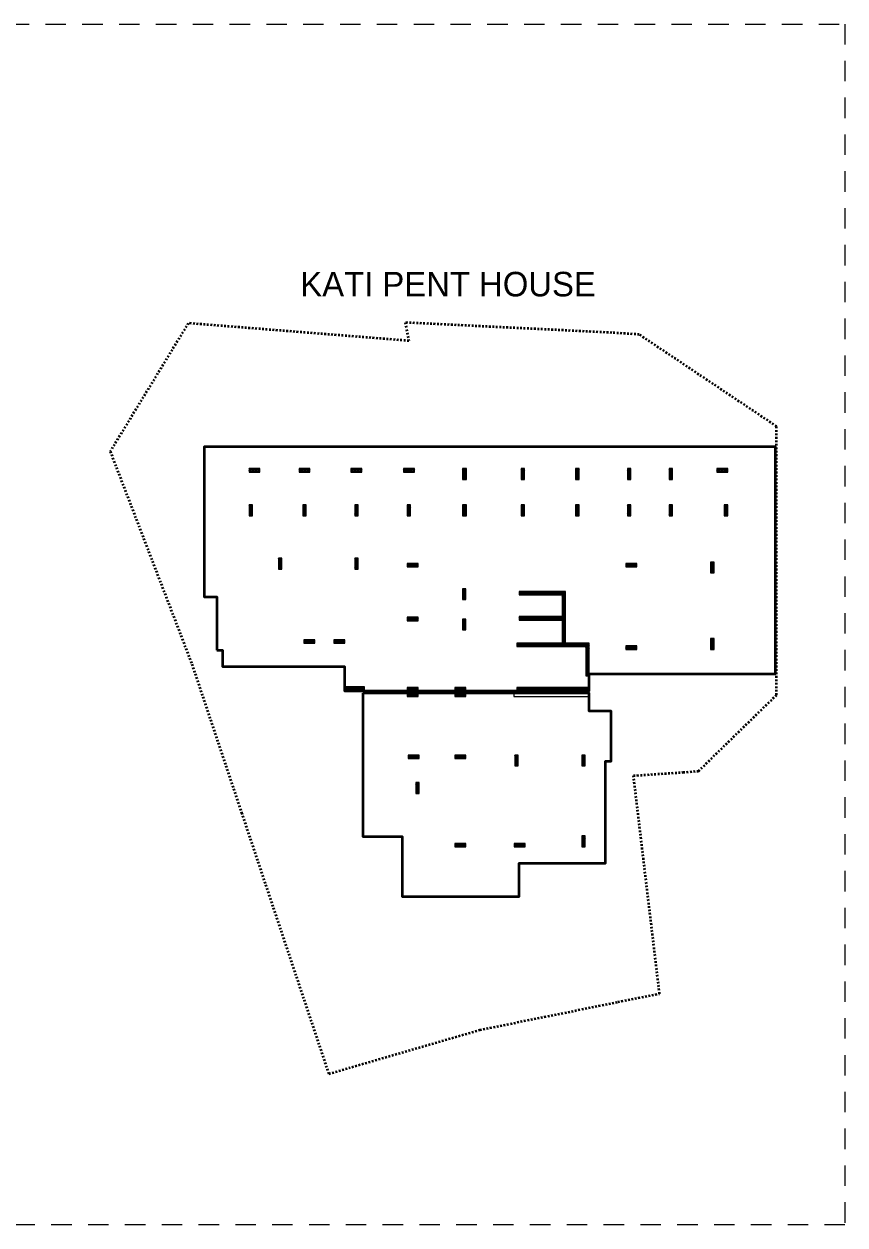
# Model space of a CAD drawing. Header units: millimetres. Extents: x 528085 to 770311, y -199274 to -111212.
# Drawn here: x 710113 to 770311, y -199274 to -111212 of the extents above; entities that cross this region are included whole.
import ezdxf

# ---------------------------------------------------------------- set-up
doc = ezdxf.new("R2010")
doc.units = ezdxf.units.MM
doc.header["$MEASUREMENT"] = 0
doc.linetypes.add('Dashed', pattern=[254, 127, -127])
doc.linetypes.add('Long Dashed', pattern=[2700, 1500, -1200])
for name, color, linetype, lineweight, true_color in [('2D Drafting - General_Pen_No__88', 7, 'Continuous', 20, 0xfd4435), ('A - Akset_Pen_No__108', 7, 'Continuous', 13, 0xfd8379), ('A - Akset_Pen_No__8', 7, 'Continuous', 35, 0xa80f02)]:
    doc.layers.add(name, color=color, linetype=linetype, lineweight=lineweight, true_color=true_color)
doc.layers.add('A - Perdhesa polyline_Pen_No__6', color=5, linetype='Continuous', lineweight=35)
doc.layers.add('A - Shtyllat_Pen_No__20', color=1, linetype='Continuous', lineweight=0)
doc.layers.add('A - Shtyllat', color=7, linetype='Continuous')
doc.styles.add('GENERATED_STYLE_2', font='')
doc.styles.get('GENERATED_STYLE_2').set_extended_font_data('Century Gothic')
pattern_1 = [(45, (0, 0), (-55.154327, 55.154327), []), (135, (0, 0), (55.154327, 55.154327), [])]

# ---------------------------------------------------------------- blocks, each defined once
blk = doc.blocks.new('Column_107', base_point=(748911, -156741))
at = {"layer": 'A - Shtyllat', "linetype": 'Continuous', "lineweight": 0, "true_color": 0xffffff}
h = blk.add_hatch(dxfattribs=at)
h.set_pattern_fill('Concrete_Block', style=0, pattern_type=2)
h.set_pattern_definition(pattern_1)
h.paths.add_polyline_path([(746261, -156616), (746261, -156866), (751561, -156866), (751561, -156616)])
at = {"layer": 'A - Shtyllat_Pen_No__20', "color": 1, "linetype": 'Continuous', "lineweight": 0, "flags": 128}
blk.add_lwpolyline([(746261, -156616), (746261, -156866), (751561, -156866), (751561, -156616)], close=True, dxfattribs=at)
blk = doc.blocks.new('Column_108', base_point=(748911, -159991))
at = {"layer": 'A - Shtyllat', "linetype": 'Continuous', "lineweight": 0, "true_color": 0xffffff}
h = blk.add_hatch(dxfattribs=at)
h.set_pattern_fill('Concrete_Block', style=0, pattern_type=2)
h.set_pattern_definition(pattern_1)
h.paths.add_polyline_path([(746261, -159866), (746261, -160116), (751561, -160116), (751561, -159866)])
at = {"layer": 'A - Shtyllat_Pen_No__20', "color": 1, "linetype": 'Continuous', "lineweight": 0, "flags": 128}
blk.add_lwpolyline([(746261, -159866), (746261, -160116), (751561, -160116), (751561, -159866)], close=True, dxfattribs=at)
blk = doc.blocks.new('Column_109', base_point=(751436, -157941))
at = {"layer": 'A - Shtyllat', "linetype": 'Continuous', "lineweight": 0, "true_color": 0xffffff}
h = blk.add_hatch(dxfattribs=at)
h.set_pattern_fill('Concrete_Block', style=0, pattern_type=2)
h.set_pattern_definition(pattern_1)
h.paths.add_polyline_path([(751561, -156866), (751311, -156866), (751311, -159016), (751561, -159016)])
at = {"layer": 'A - Shtyllat_Pen_No__20', "color": 1, "linetype": 'Continuous', "lineweight": 0, "flags": 128}
blk.add_lwpolyline([(751561, -156866), (751311, -156866), (751311, -159016), (751561, -159016)], close=True, dxfattribs=at)
blk = doc.blocks.new('Column_110', base_point=(749686, -154841))
at = {"layer": 'A - Shtyllat', "linetype": 'Continuous', "lineweight": 0, "true_color": 0xffffff}
h = blk.add_hatch(dxfattribs=at)
h.set_pattern_fill('Concrete_Block', style=0, pattern_type=2)
h.set_pattern_definition(pattern_1)
h.paths.add_polyline_path([(749811, -153066), (749561, -153066), (749561, -156616), (749811, -156616)])
at = {"layer": 'A - Shtyllat_Pen_No__20', "color": 1, "linetype": 'Continuous', "lineweight": 0, "flags": 128}
blk.add_lwpolyline([(749811, -153066), (749561, -153066), (749561, -156616), (749811, -156616)], close=True, dxfattribs=at)
blk = doc.blocks.new('Column_111', base_point=(748111, -152941))
at = {"layer": 'A - Shtyllat', "linetype": 'Continuous', "lineweight": 0, "true_color": 0xffffff}
h = blk.add_hatch(dxfattribs=at)
h.set_pattern_fill('Concrete_Block', style=0, pattern_type=2)
h.set_pattern_definition(pattern_1)
h.paths.add_polyline_path([(746411, -152816), (746411, -153066), (749811, -153066), (749811, -152816)])
at = {"layer": 'A - Shtyllat_Pen_No__20', "color": 1, "linetype": 'Continuous', "lineweight": 0, "flags": 128}
blk.add_lwpolyline([(746411, -152816), (746411, -153066), (749811, -153066), (749811, -152816)], close=True, dxfattribs=at)
blk = doc.blocks.new('Column_112', base_point=(747986, -154791))
at = {"layer": 'A - Shtyllat', "linetype": 'Continuous', "lineweight": 0, "true_color": 0xffffff}
h = blk.add_hatch(dxfattribs=at)
h.set_pattern_fill('Concrete_Block', style=0, pattern_type=2)
h.set_pattern_definition(pattern_1)
h.paths.add_polyline_path([(746411, -154666), (746411, -154916), (749561, -154916), (749561, -154666)])
at = {"layer": 'A - Shtyllat_Pen_No__20', "color": 1, "linetype": 'Continuous', "lineweight": 0, "flags": 128}
blk.add_lwpolyline([(746411, -154666), (746411, -154916), (749561, -154916), (749561, -154666)], close=True, dxfattribs=at)
blk = doc.blocks.new('Column_113', base_point=(728888, -150786))
at = {"layer": 'A - Shtyllat', "linetype": 'Continuous', "lineweight": 0, "true_color": 0xffffff}
h = blk.add_hatch(dxfattribs=at)
h.set_pattern_fill('Concrete_Block', style=0, pattern_type=2)
h.set_pattern_definition(pattern_1)
h.paths.add_polyline_path([(728763, -150386), (728763, -151186), (729013, -151186), (729013, -150386)])
at = {"layer": 'A - Shtyllat_Pen_No__20', "color": 1, "linetype": 'Continuous', "lineweight": 0, "flags": 128}
blk.add_lwpolyline([(728763, -150386), (728763, -151186), (729013, -151186), (729013, -150386)], close=True, dxfattribs=at)
blk = doc.blocks.new('Column_114', base_point=(734346, -159966))
at = {"layer": 'A - Shtyllat', "linetype": 'Continuous', "lineweight": 0, "true_color": 0xffffff}
h = blk.add_hatch(dxfattribs=at)
h.set_pattern_fill('Concrete_Block', style=0, pattern_type=2)
h.set_pattern_definition(pattern_1)
h.paths.add_polyline_path([(733611, -160116), (735081, -160116), (735081, -159816), (733611, -159816)])
at = {"layer": 'A - Shtyllat_Pen_No__20', "color": 1, "linetype": 'Continuous', "lineweight": 0, "flags": 128}
blk.add_lwpolyline([(733611, -160116), (735081, -160116), (735081, -159816), (733611, -159816)], close=True, dxfattribs=at)
blk = doc.blocks.new('Column_115', base_point=(742411, -144216))
at = {"layer": 'A - Shtyllat', "linetype": 'Continuous', "lineweight": 0, "true_color": 0xffffff}
h = blk.add_hatch(dxfattribs=at)
h.set_pattern_fill('Concrete_Block', style=0, pattern_type=2)
h.set_pattern_definition(pattern_1)
h.paths.add_polyline_path([(742261, -143816), (742261, -144616), (742561, -144616), (742561, -143816)])
at = {"layer": 'A - Shtyllat_Pen_No__20', "color": 1, "linetype": 'Continuous', "lineweight": 0, "flags": 128}
blk.add_lwpolyline([(742261, -143816), (742261, -144616), (742561, -144616), (742561, -143816)], close=True, dxfattribs=at)
blk = doc.blocks.new('Column_116', base_point=(742411, -146866))
at = {"layer": 'A - Shtyllat', "linetype": 'Continuous', "lineweight": 0, "true_color": 0xffffff}
h = blk.add_hatch(dxfattribs=at)
h.set_pattern_fill('Concrete_Block', style=0, pattern_type=2)
h.set_pattern_definition(pattern_1)
h.paths.add_polyline_path([(742261, -146466), (742261, -147266), (742561, -147266), (742561, -146466)])
at = {"layer": 'A - Shtyllat_Pen_No__20', "color": 1, "linetype": 'Continuous', "lineweight": 0, "flags": 128}
blk.add_lwpolyline([(742261, -146466), (742261, -147266), (742561, -147266), (742561, -146466)], close=True, dxfattribs=at)
blk = doc.blocks.new('Column_117', base_point=(742386, -153016))
at = {"layer": 'A - Shtyllat', "linetype": 'Continuous', "lineweight": 0, "true_color": 0xffffff}
h = blk.add_hatch(dxfattribs=at)
h.set_pattern_fill('Concrete_Block', style=0, pattern_type=2)
h.set_pattern_definition(pattern_1)
h.paths.add_polyline_path([(742261, -152616), (742261, -153416), (742511, -153416), (742511, -152616)])
at = {"layer": 'A - Shtyllat_Pen_No__20', "color": 1, "linetype": 'Continuous', "lineweight": 0, "flags": 128}
blk.add_lwpolyline([(742261, -152616), (742261, -153416), (742511, -153416), (742511, -152616)], close=True, dxfattribs=at)
blk = doc.blocks.new('Column_118', base_point=(738611, -150891))
at = {"layer": 'A - Shtyllat', "linetype": 'Continuous', "lineweight": 0, "true_color": 0xffffff}
h = blk.add_hatch(dxfattribs=at)
h.set_pattern_fill('Concrete_Block', style=0, pattern_type=2)
h.set_pattern_definition(pattern_1)
h.paths.add_polyline_path([(739011, -150766), (738211, -150766), (738211, -151016), (739011, -151016)])
at = {"layer": 'A - Shtyllat_Pen_No__20', "color": 1, "linetype": 'Continuous', "lineweight": 0, "flags": 128}
blk.add_lwpolyline([(739011, -150766), (738211, -150766), (738211, -151016), (739011, -151016)], close=True, dxfattribs=at)
blk = doc.blocks.new('Column_119', base_point=(738336, -143941))
at = {"layer": 'A - Shtyllat', "linetype": 'Continuous', "lineweight": 0, "true_color": 0xffffff}
h = blk.add_hatch(dxfattribs=at)
h.set_pattern_fill('Concrete_Block', style=0, pattern_type=2)
h.set_pattern_definition(pattern_1)
h.paths.add_polyline_path([(738736, -143816), (737936, -143816), (737936, -144066), (738736, -144066)])
at = {"layer": 'A - Shtyllat_Pen_No__20', "color": 1, "linetype": 'Continuous', "lineweight": 0, "flags": 128}
blk.add_lwpolyline([(738736, -143816), (737936, -143816), (737936, -144066), (738736, -144066)], close=True, dxfattribs=at)
blk = doc.blocks.new('Column_120', base_point=(761586, -146866))
at = {"layer": 'A - Shtyllat', "linetype": 'Continuous', "lineweight": 0, "true_color": 0xffffff}
h = blk.add_hatch(dxfattribs=at)
h.set_pattern_fill('Concrete_Block', style=0, pattern_type=2)
h.set_pattern_definition(pattern_1)
h.paths.add_polyline_path([(761461, -146466), (761461, -147266), (761711, -147266), (761711, -146466)])
at = {"layer": 'A - Shtyllat_Pen_No__20', "color": 1, "linetype": 'Continuous', "lineweight": 0, "flags": 128}
blk.add_lwpolyline([(761461, -146466), (761461, -147266), (761711, -147266), (761711, -146466)], close=True, dxfattribs=at)
blk = doc.blocks.new('Column_121', base_point=(754636, -150891))
at = {"layer": 'A - Shtyllat', "linetype": 'Continuous', "lineweight": 0, "true_color": 0xffffff}
h = blk.add_hatch(dxfattribs=at)
h.set_pattern_fill('Concrete_Block', style=0, pattern_type=2)
h.set_pattern_definition(pattern_1)
h.paths.add_polyline_path([(755036, -150766), (754236, -150766), (754236, -151016), (755036, -151016)])
at = {"layer": 'A - Shtyllat_Pen_No__20', "color": 1, "linetype": 'Continuous', "lineweight": 0, "flags": 128}
blk.add_lwpolyline([(755036, -150766), (754236, -150766), (754236, -151016), (755036, -151016)], close=True, dxfattribs=at)
blk = doc.blocks.new('Column_122', base_point=(754636, -156941))
at = {"layer": 'A - Shtyllat', "linetype": 'Continuous', "lineweight": 0, "true_color": 0xffffff}
h = blk.add_hatch(dxfattribs=at)
h.set_pattern_fill('Concrete_Block', style=0, pattern_type=2)
h.set_pattern_definition(pattern_1)
h.paths.add_polyline_path([(755036, -156816), (754236, -156816), (754236, -157066), (755036, -157066)])
at = {"layer": 'A - Shtyllat_Pen_No__20', "color": 1, "linetype": 'Continuous', "lineweight": 0, "flags": 128}
blk.add_lwpolyline([(755036, -156816), (754236, -156816), (754236, -157066), (755036, -157066)], close=True, dxfattribs=at)
blk = doc.blocks.new('Column_123', base_point=(761311, -143941))
at = {"layer": 'A - Shtyllat', "linetype": 'Continuous', "lineweight": 0, "true_color": 0xffffff}
h = blk.add_hatch(dxfattribs=at)
h.set_pattern_fill('Concrete_Block', style=0, pattern_type=2)
h.set_pattern_definition(pattern_1)
h.paths.add_polyline_path([(761711, -143816), (760911, -143816), (760911, -144066), (761711, -144066)])
at = {"layer": 'A - Shtyllat_Pen_No__20', "color": 1, "linetype": 'Continuous', "lineweight": 0, "flags": 128}
blk.add_lwpolyline([(761711, -143816), (760911, -143816), (760911, -144066), (761711, -144066)], close=True, dxfattribs=at)
blk = doc.blocks.new('Column_124', base_point=(750686, -146866))
at = {"layer": 'A - Shtyllat', "linetype": 'Continuous', "lineweight": 0, "true_color": 0xffffff}
h = blk.add_hatch(dxfattribs=at)
h.set_pattern_fill('Concrete_Block', style=0, pattern_type=2)
h.set_pattern_definition(pattern_1)
h.paths.add_polyline_path([(750561, -146466), (750561, -147266), (750811, -147266), (750811, -146466)])
at = {"layer": 'A - Shtyllat_Pen_No__20', "color": 1, "linetype": 'Continuous', "lineweight": 0, "flags": 128}
blk.add_lwpolyline([(750561, -146466), (750561, -147266), (750811, -147266), (750811, -146466)], close=True, dxfattribs=at)
blk = doc.blocks.new('Column_125', base_point=(750686, -144216))
at = {"layer": 'A - Shtyllat', "linetype": 'Continuous', "lineweight": 0, "true_color": 0xffffff}
h = blk.add_hatch(dxfattribs=at)
h.set_pattern_fill('Concrete_Block', style=0, pattern_type=2)
h.set_pattern_definition(pattern_1)
h.paths.add_polyline_path([(750811, -144616), (750811, -143816), (750561, -143816), (750561, -144616)])
at = {"layer": 'A - Shtyllat_Pen_No__20', "color": 1, "linetype": 'Continuous', "lineweight": 0, "flags": 128}
blk.add_lwpolyline([(750811, -144616), (750811, -143816), (750561, -143816), (750561, -144616)], close=True, dxfattribs=at)
blk = doc.blocks.new('Column_126', base_point=(733239, -156491))
at = {"layer": 'A - Shtyllat', "linetype": 'Continuous', "lineweight": 0, "true_color": 0xffffff}
h = blk.add_hatch(dxfattribs=at)
h.set_pattern_fill('Concrete_Block', style=0, pattern_type=2)
h.set_pattern_definition(pattern_1)
h.paths.add_polyline_path([(732839, -156616), (733639, -156616), (733639, -156366), (732839, -156366)])
at = {"layer": 'A - Shtyllat_Pen_No__20', "color": 1, "linetype": 'Continuous', "lineweight": 0, "flags": 128}
blk.add_lwpolyline([(732839, -156616), (733639, -156616), (733639, -156366), (732839, -156366)], close=True, dxfattribs=at)
blk = doc.blocks.new('Column_127', base_point=(731039, -156491))
at = {"layer": 'A - Shtyllat', "linetype": 'Continuous', "lineweight": 0, "true_color": 0xffffff}
h = blk.add_hatch(dxfattribs=at)
h.set_pattern_fill('Concrete_Block', style=0, pattern_type=2)
h.set_pattern_definition(pattern_1)
h.paths.add_polyline_path([(730639, -156616), (731439, -156616), (731439, -156366), (730639, -156366)])
at = {"layer": 'A - Shtyllat_Pen_No__20', "color": 1, "linetype": 'Continuous', "lineweight": 0, "flags": 128}
blk.add_lwpolyline([(730639, -156616), (731439, -156616), (731439, -156366), (730639, -156366)], close=True, dxfattribs=at)
blk = doc.blocks.new('Column_128', base_point=(742386, -155246))
at = {"layer": 'A - Shtyllat', "linetype": 'Continuous', "lineweight": 0, "true_color": 0xffffff}
h = blk.add_hatch(dxfattribs=at)
h.set_pattern_fill('Concrete_Block', style=0, pattern_type=2)
h.set_pattern_definition(pattern_1)
h.paths.add_polyline_path([(742261, -154846), (742261, -155646), (742511, -155646), (742511, -154846)])
at = {"layer": 'A - Shtyllat_Pen_No__20', "color": 1, "linetype": 'Continuous', "lineweight": 0, "flags": 128}
blk.add_lwpolyline([(742261, -154846), (742261, -155646), (742511, -155646), (742511, -154846)], close=True, dxfattribs=at)
blk = doc.blocks.new('Column_129', base_point=(742111, -159991))
at = {"layer": 'A - Shtyllat', "linetype": 'Continuous', "lineweight": 0, "true_color": 0xffffff}
h = blk.add_hatch(dxfattribs=at)
h.set_pattern_fill('Concrete_Block', style=0, pattern_type=2)
h.set_pattern_definition(pattern_1)
h.paths.add_polyline_path([(741711, -160116), (742511, -160116), (742511, -159866), (741711, -159866)])
at = {"layer": 'A - Shtyllat_Pen_No__20', "color": 1, "linetype": 'Continuous', "lineweight": 0, "flags": 128}
blk.add_lwpolyline([(741711, -160116), (742511, -160116), (742511, -159866), (741711, -159866)], close=True, dxfattribs=at)
blk = doc.blocks.new('Column_130', base_point=(734486, -146866))
at = {"layer": 'A - Shtyllat', "linetype": 'Continuous', "lineweight": 0, "true_color": 0xffffff}
h = blk.add_hatch(dxfattribs=at)
h.set_pattern_fill('Concrete_Block', style=0, pattern_type=2)
h.set_pattern_definition(pattern_1)
h.paths.add_polyline_path([(734361, -146466), (734361, -147266), (734611, -147266), (734611, -146466)])
at = {"layer": 'A - Shtyllat_Pen_No__20', "color": 1, "linetype": 'Continuous', "lineweight": 0, "flags": 128}
blk.add_lwpolyline([(734361, -146466), (734361, -147266), (734611, -147266), (734611, -146466)], close=True, dxfattribs=at)
blk = doc.blocks.new('Column_131', base_point=(738336, -146866))
at = {"layer": 'A - Shtyllat', "linetype": 'Continuous', "lineweight": 0, "true_color": 0xffffff}
h = blk.add_hatch(dxfattribs=at)
h.set_pattern_fill('Concrete_Block', style=0, pattern_type=2)
h.set_pattern_definition(pattern_1)
h.paths.add_polyline_path([(738211, -146466), (738211, -147266), (738461, -147266), (738461, -146466)])
at = {"layer": 'A - Shtyllat_Pen_No__20', "color": 1, "linetype": 'Continuous', "lineweight": 0, "flags": 128}
blk.add_lwpolyline([(738211, -146466), (738211, -147266), (738461, -147266), (738461, -146466)], close=True, dxfattribs=at)
blk = doc.blocks.new('Column_132', base_point=(734486, -150786))
at = {"layer": 'A - Shtyllat', "linetype": 'Continuous', "lineweight": 0, "true_color": 0xffffff}
h = blk.add_hatch(dxfattribs=at)
h.set_pattern_fill('Concrete_Block', style=0, pattern_type=2)
h.set_pattern_definition(pattern_1)
h.paths.add_polyline_path([(734361, -150386), (734361, -151186), (734611, -151186), (734611, -150386)])
at = {"layer": 'A - Shtyllat_Pen_No__20', "color": 1, "linetype": 'Continuous', "lineweight": 0, "flags": 128}
blk.add_lwpolyline([(734361, -150386), (734361, -151186), (734611, -151186), (734611, -150386)], close=True, dxfattribs=at)
blk = doc.blocks.new('Column_133', base_point=(738611, -154841))
at = {"layer": 'A - Shtyllat', "linetype": 'Continuous', "lineweight": 0, "true_color": 0xffffff}
h = blk.add_hatch(dxfattribs=at)
h.set_pattern_fill('Concrete_Block', style=0, pattern_type=2)
h.set_pattern_definition(pattern_1)
h.paths.add_polyline_path([(739011, -154716), (738211, -154716), (738211, -154966), (739011, -154966)])
at = {"layer": 'A - Shtyllat_Pen_No__20', "color": 1, "linetype": 'Continuous', "lineweight": 0, "flags": 128}
blk.add_lwpolyline([(739011, -154716), (738211, -154716), (738211, -154966), (739011, -154966)], close=True, dxfattribs=at)
blk = doc.blocks.new('Column_134', base_point=(738611, -159991))
at = {"layer": 'A - Shtyllat', "linetype": 'Continuous', "lineweight": 0, "true_color": 0xffffff}
h = blk.add_hatch(dxfattribs=at)
h.set_pattern_fill('Concrete_Block', style=0, pattern_type=2)
h.set_pattern_definition(pattern_1)
h.paths.add_polyline_path([(738211, -160116), (739011, -160116), (739011, -159866), (738211, -159866)])
at = {"layer": 'A - Shtyllat_Pen_No__20', "color": 1, "linetype": 'Continuous', "lineweight": 0, "flags": 128}
blk.add_lwpolyline([(738211, -160116), (739011, -160116), (739011, -159866), (738211, -159866)], close=True, dxfattribs=at)
blk = doc.blocks.new('Column_135', base_point=(734486, -143941))
at = {"layer": 'A - Shtyllat', "linetype": 'Continuous', "lineweight": 0, "true_color": 0xffffff}
h = blk.add_hatch(dxfattribs=at)
h.set_pattern_fill('Concrete_Block', style=0, pattern_type=2)
h.set_pattern_definition(pattern_1)
h.paths.add_polyline_path([(734886, -143816), (734086, -143816), (734086, -144066), (734886, -144066)])
at = {"layer": 'A - Shtyllat_Pen_No__20', "color": 1, "linetype": 'Continuous', "lineweight": 0, "flags": 128}
blk.add_lwpolyline([(734886, -143816), (734086, -143816), (734086, -144066), (734886, -144066)], close=True, dxfattribs=at)
blk = doc.blocks.new('Column_136', base_point=(730681, -143941))
at = {"layer": 'A - Shtyllat', "linetype": 'Continuous', "lineweight": 0, "true_color": 0xffffff}
h = blk.add_hatch(dxfattribs=at)
h.set_pattern_fill('Concrete_Block', style=0, pattern_type=2)
h.set_pattern_definition(pattern_1)
h.paths.add_polyline_path([(731081, -143816), (730281, -143816), (730281, -144066), (731081, -144066)])
at = {"layer": 'A - Shtyllat_Pen_No__20', "color": 1, "linetype": 'Continuous', "lineweight": 0, "flags": 128}
blk.add_lwpolyline([(731081, -143816), (730281, -143816), (730281, -144066), (731081, -144066)], close=True, dxfattribs=at)
blk = doc.blocks.new('Column_137', base_point=(727011, -143941))
at = {"layer": 'A - Shtyllat', "linetype": 'Continuous', "lineweight": 0, "true_color": 0xffffff}
h = blk.add_hatch(dxfattribs=at)
h.set_pattern_fill('Concrete_Block', style=0, pattern_type=2)
h.set_pattern_definition(pattern_1)
h.paths.add_polyline_path([(727411, -143816), (726611, -143816), (726611, -144066), (727411, -144066)])
at = {"layer": 'A - Shtyllat_Pen_No__20', "color": 1, "linetype": 'Continuous', "lineweight": 0, "flags": 128}
blk.add_lwpolyline([(727411, -143816), (726611, -143816), (726611, -144066), (727411, -144066)], close=True, dxfattribs=at)
blk = doc.blocks.new('Column_138', base_point=(742111, -171423))
at = {"layer": 'A - Shtyllat', "linetype": 'Continuous', "lineweight": 0, "true_color": 0xffffff}
h = blk.add_hatch(dxfattribs=at)
h.set_pattern_fill('Concrete_Block', style=0, pattern_type=2)
h.set_pattern_definition(pattern_1)
h.paths.add_polyline_path([(741711, -171548), (742511, -171548), (742511, -171298), (741711, -171298)])
at = {"layer": 'A - Shtyllat_Pen_No__20', "color": 1, "linetype": 'Continuous', "lineweight": 0, "flags": 128}
blk.add_lwpolyline([(741711, -171548), (742511, -171548), (742511, -171298), (741711, -171298)], close=True, dxfattribs=at)
blk = doc.blocks.new('Column_139', base_point=(738966, -167236))
at = {"layer": 'A - Shtyllat', "linetype": 'Continuous', "lineweight": 0, "true_color": 0xffffff}
h = blk.add_hatch(dxfattribs=at)
h.set_pattern_fill('Concrete_Block', style=0, pattern_type=2)
h.set_pattern_definition(pattern_1)
h.paths.add_polyline_path([(738841, -166836), (738841, -167636), (739091, -167636), (739091, -166836)])
at = {"layer": 'A - Shtyllat_Pen_No__20', "color": 1, "linetype": 'Continuous', "lineweight": 0, "flags": 128}
blk.add_lwpolyline([(738841, -166836), (738841, -167636), (739091, -167636), (739091, -166836)], close=True, dxfattribs=at)
blk = doc.blocks.new('Column_140', base_point=(746461, -171423))
at = {"layer": 'A - Shtyllat', "linetype": 'Continuous', "lineweight": 0, "true_color": 0xffffff}
h = blk.add_hatch(dxfattribs=at)
h.set_pattern_fill('Concrete_Block', style=0, pattern_type=2)
h.set_pattern_definition(pattern_1)
h.paths.add_polyline_path([(746061, -171548), (746861, -171548), (746861, -171298), (746061, -171298)])
at = {"layer": 'A - Shtyllat_Pen_No__20', "color": 1, "linetype": 'Continuous', "lineweight": 0, "flags": 128}
blk.add_lwpolyline([(746061, -171548), (746861, -171548), (746861, -171298), (746061, -171298)], close=True, dxfattribs=at)
blk = doc.blocks.new('Column_141', base_point=(751136, -171148))
at = {"layer": 'A - Shtyllat', "linetype": 'Continuous', "lineweight": 0, "true_color": 0xffffff}
h = blk.add_hatch(dxfattribs=at)
h.set_pattern_fill('Concrete_Block', style=0, pattern_type=2)
h.set_pattern_definition(pattern_1)
h.paths.add_polyline_path([(751011, -170748), (751011, -171548), (751261, -171548), (751261, -170748)])
at = {"layer": 'A - Shtyllat_Pen_No__20', "color": 1, "linetype": 'Continuous', "lineweight": 0, "flags": 128}
blk.add_lwpolyline([(751011, -170748), (751011, -171548), (751261, -171548), (751261, -170748)], close=True, dxfattribs=at)
blk = doc.blocks.new('Column_142', base_point=(742111, -160391))
at = {"layer": 'A - Shtyllat', "linetype": 'Continuous', "lineweight": 0, "true_color": 0xffffff}
h = blk.add_hatch(dxfattribs=at)
h.set_pattern_fill('Concrete_Block', style=0, pattern_type=2)
h.set_pattern_definition(pattern_1)
h.paths.add_polyline_path([(741711, -160516), (742511, -160516), (742511, -160266), (741711, -160266)])
at = {"layer": 'A - Shtyllat_Pen_No__20', "color": 1, "linetype": 'Continuous', "lineweight": 0, "flags": 128}
blk.add_lwpolyline([(741711, -160516), (742511, -160516), (742511, -160266), (741711, -160266)], close=True, dxfattribs=at)
blk = doc.blocks.new('Column_143', base_point=(738611, -160391))
at = {"layer": 'A - Shtyllat', "linetype": 'Continuous', "lineweight": 0, "true_color": 0xffffff}
h = blk.add_hatch(dxfattribs=at)
h.set_pattern_fill('Concrete_Block', style=0, pattern_type=2)
h.set_pattern_definition(pattern_1)
h.paths.add_polyline_path([(738211, -160516), (739011, -160516), (739011, -160266), (738211, -160266)])
at = {"layer": 'A - Shtyllat_Pen_No__20', "color": 1, "linetype": 'Continuous', "lineweight": 0, "flags": 128}
blk.add_lwpolyline([(738211, -160516), (739011, -160516), (739011, -160266), (738211, -160266)], close=True, dxfattribs=at)
blk = doc.blocks.new('Column_144', base_point=(742111, -164941))
at = {"layer": 'A - Shtyllat', "linetype": 'Continuous', "lineweight": 0, "true_color": 0xffffff}
h = blk.add_hatch(dxfattribs=at)
h.set_pattern_fill('Concrete_Block', style=0, pattern_type=2)
h.set_pattern_definition(pattern_1)
h.paths.add_polyline_path([(741711, -165066), (742511, -165066), (742511, -164816), (741711, -164816)])
at = {"layer": 'A - Shtyllat_Pen_No__20', "color": 1, "linetype": 'Continuous', "lineweight": 0, "flags": 128}
blk.add_lwpolyline([(741711, -165066), (742511, -165066), (742511, -164816), (741711, -164816)], close=True, dxfattribs=at)
blk = doc.blocks.new('Column_145', base_point=(738691, -164941))
at = {"layer": 'A - Shtyllat', "linetype": 'Continuous', "lineweight": 0, "true_color": 0xffffff}
h = blk.add_hatch(dxfattribs=at)
h.set_pattern_fill('Concrete_Block', style=0, pattern_type=2)
h.set_pattern_definition(pattern_1)
h.paths.add_polyline_path([(738291, -165066), (739091, -165066), (739091, -164816), (738291, -164816)])
at = {"layer": 'A - Shtyllat_Pen_No__20', "color": 1, "linetype": 'Continuous', "lineweight": 0, "flags": 128}
blk.add_lwpolyline([(738291, -165066), (739091, -165066), (739091, -164816), (738291, -164816)], close=True, dxfattribs=at)
blk = doc.blocks.new('Column_146', base_point=(746216, -165216))
at = {"layer": 'A - Shtyllat', "linetype": 'Continuous', "lineweight": 0, "true_color": 0xffffff}
h = blk.add_hatch(dxfattribs=at)
h.set_pattern_fill('Concrete_Block', style=0, pattern_type=2)
h.set_pattern_definition(pattern_1)
h.paths.add_polyline_path([(746091, -164816), (746091, -165616), (746341, -165616), (746341, -164816)])
at = {"layer": 'A - Shtyllat_Pen_No__20', "color": 1, "linetype": 'Continuous', "lineweight": 0, "flags": 128}
blk.add_lwpolyline([(746091, -164816), (746091, -165616), (746341, -165616), (746341, -164816)], close=True, dxfattribs=at)
blk = doc.blocks.new('Column_147', base_point=(751136, -165216))
at = {"layer": 'A - Shtyllat', "linetype": 'Continuous', "lineweight": 0, "true_color": 0xffffff}
h = blk.add_hatch(dxfattribs=at)
h.set_pattern_fill('Concrete_Block', style=0, pattern_type=2)
h.set_pattern_definition(pattern_1)
h.paths.add_polyline_path([(751011, -164816), (751011, -165616), (751261, -165616), (751261, -164816)])
at = {"layer": 'A - Shtyllat_Pen_No__20', "color": 1, "linetype": 'Continuous', "lineweight": 0, "flags": 128}
blk.add_lwpolyline([(751011, -164816), (751011, -165616), (751261, -165616), (751261, -164816)], close=True, dxfattribs=at)
blk = doc.blocks.new('Column_148', base_point=(760586, -151066))
at = {"layer": 'A - Shtyllat', "linetype": 'Continuous', "lineweight": 0, "true_color": 0xffffff}
h = blk.add_hatch(dxfattribs=at)
h.set_pattern_fill('Concrete_Block', style=0, pattern_type=2)
h.set_pattern_definition(pattern_1)
h.paths.add_polyline_path([(760461, -150666), (760461, -151466), (760711, -151466), (760711, -150666)])
at = {"layer": 'A - Shtyllat_Pen_No__20', "color": 1, "linetype": 'Continuous', "lineweight": 0, "flags": 128}
blk.add_lwpolyline([(760461, -150666), (760461, -151466), (760711, -151466), (760711, -150666)], close=True, dxfattribs=at)
blk = doc.blocks.new('Column_149', base_point=(754486, -146866))
at = {"layer": 'A - Shtyllat', "linetype": 'Continuous', "lineweight": 0, "true_color": 0xffffff}
h = blk.add_hatch(dxfattribs=at)
h.set_pattern_fill('Concrete_Block', style=0, pattern_type=2)
h.set_pattern_definition(pattern_1)
h.paths.add_polyline_path([(754361, -146466), (754361, -147266), (754611, -147266), (754611, -146466)])
at = {"layer": 'A - Shtyllat_Pen_No__20', "color": 1, "linetype": 'Continuous', "lineweight": 0, "flags": 128}
blk.add_lwpolyline([(754361, -146466), (754361, -147266), (754611, -147266), (754611, -146466)], close=True, dxfattribs=at)
blk = doc.blocks.new('Column_150', base_point=(754486, -144216))
at = {"layer": 'A - Shtyllat', "linetype": 'Continuous', "lineweight": 0, "true_color": 0xffffff}
h = blk.add_hatch(dxfattribs=at)
h.set_pattern_fill('Concrete_Block', style=0, pattern_type=2)
h.set_pattern_definition(pattern_1)
h.paths.add_polyline_path([(754611, -144616), (754611, -143816), (754361, -143816), (754361, -144616)])
at = {"layer": 'A - Shtyllat_Pen_No__20', "color": 1, "linetype": 'Continuous', "lineweight": 0, "flags": 128}
blk.add_lwpolyline([(754611, -144616), (754611, -143816), (754361, -143816), (754361, -144616)], close=True, dxfattribs=at)
blk = doc.blocks.new('Column_151', base_point=(757536, -146866))
at = {"layer": 'A - Shtyllat', "linetype": 'Continuous', "lineweight": 0, "true_color": 0xffffff}
h = blk.add_hatch(dxfattribs=at)
h.set_pattern_fill('Concrete_Block', style=0, pattern_type=2)
h.set_pattern_definition(pattern_1)
h.paths.add_polyline_path([(757411, -146466), (757411, -147266), (757661, -147266), (757661, -146466)])
at = {"layer": 'A - Shtyllat_Pen_No__20', "color": 1, "linetype": 'Continuous', "lineweight": 0, "flags": 128}
blk.add_lwpolyline([(757411, -146466), (757411, -147266), (757661, -147266), (757661, -146466)], close=True, dxfattribs=at)
blk = doc.blocks.new('Column_152', base_point=(757536, -144216))
at = {"layer": 'A - Shtyllat', "linetype": 'Continuous', "lineweight": 0, "true_color": 0xffffff}
h = blk.add_hatch(dxfattribs=at)
h.set_pattern_fill('Concrete_Block', style=0, pattern_type=2)
h.set_pattern_definition(pattern_1)
h.paths.add_polyline_path([(757661, -144616), (757661, -143816), (757411, -143816), (757411, -144616)])
at = {"layer": 'A - Shtyllat_Pen_No__20', "color": 1, "linetype": 'Continuous', "lineweight": 0, "flags": 128}
blk.add_lwpolyline([(757661, -144616), (757661, -143816), (757411, -143816), (757411, -144616)], close=True, dxfattribs=at)
blk = doc.blocks.new('Column_153', base_point=(746686, -146866))
at = {"layer": 'A - Shtyllat', "linetype": 'Continuous', "lineweight": 0, "true_color": 0xffffff}
h = blk.add_hatch(dxfattribs=at)
h.set_pattern_fill('Concrete_Block', style=0, pattern_type=2)
h.set_pattern_definition(pattern_1)
h.paths.add_polyline_path([(746561, -146466), (746561, -147266), (746811, -147266), (746811, -146466)])
at = {"layer": 'A - Shtyllat_Pen_No__20', "color": 1, "linetype": 'Continuous', "lineweight": 0, "flags": 128}
blk.add_lwpolyline([(746561, -146466), (746561, -147266), (746811, -147266), (746811, -146466)], close=True, dxfattribs=at)
blk = doc.blocks.new('Column_154', base_point=(746686, -144216))
at = {"layer": 'A - Shtyllat', "linetype": 'Continuous', "lineweight": 0, "true_color": 0xffffff}
h = blk.add_hatch(dxfattribs=at)
h.set_pattern_fill('Concrete_Block', style=0, pattern_type=2)
h.set_pattern_definition(pattern_1)
h.paths.add_polyline_path([(746811, -144616), (746811, -143816), (746561, -143816), (746561, -144616)])
at = {"layer": 'A - Shtyllat_Pen_No__20', "color": 1, "linetype": 'Continuous', "lineweight": 0, "flags": 128}
blk.add_lwpolyline([(746811, -144616), (746811, -143816), (746561, -143816), (746561, -144616)], close=True, dxfattribs=at)
blk = doc.blocks.new('Column_155', base_point=(726736, -146866))
at = {"layer": 'A - Shtyllat', "linetype": 'Continuous', "lineweight": 0, "true_color": 0xffffff}
h = blk.add_hatch(dxfattribs=at)
h.set_pattern_fill('Concrete_Block', style=0, pattern_type=2)
h.set_pattern_definition(pattern_1)
h.paths.add_polyline_path([(726611, -146466), (726611, -147266), (726861, -147266), (726861, -146466)])
at = {"layer": 'A - Shtyllat_Pen_No__20', "color": 1, "linetype": 'Continuous', "lineweight": 0, "flags": 128}
blk.add_lwpolyline([(726611, -146466), (726611, -147266), (726861, -147266), (726861, -146466)], close=True, dxfattribs=at)
blk = doc.blocks.new('Column_156', base_point=(760586, -156666))
at = {"layer": 'A - Shtyllat', "linetype": 'Continuous', "lineweight": 0, "true_color": 0xffffff}
h = blk.add_hatch(dxfattribs=at)
h.set_pattern_fill('Concrete_Block', style=0, pattern_type=2)
h.set_pattern_definition(pattern_1)
h.paths.add_polyline_path([(760461, -156266), (760461, -157066), (760711, -157066), (760711, -156266)])
at = {"layer": 'A - Shtyllat_Pen_No__20', "color": 1, "linetype": 'Continuous', "lineweight": 0, "flags": 128}
blk.add_lwpolyline([(760461, -156266), (760461, -157066), (760711, -157066), (760711, -156266)], close=True, dxfattribs=at)
blk = doc.blocks.new('Column_157', base_point=(748796, -160391))
at = {"layer": 'A - Shtyllat_Pen_No__20', "color": 1, "linetype": 'Continuous', "lineweight": 0, "flags": 128}
blk.add_lwpolyline([(746031, -160266), (746031, -160516), (751561, -160516), (751561, -160266)], close=True, dxfattribs=at)
blk = doc.blocks.new('Column_210', base_point=(730681, -146866))
at = {"layer": 'A - Shtyllat', "linetype": 'Continuous', "lineweight": 0, "true_color": 0xffffff}
h = blk.add_hatch(dxfattribs=at)
h.set_pattern_fill('Concrete_Block', style=0, pattern_type=2)
h.set_pattern_definition(pattern_1)
h.paths.add_polyline_path([(730556, -146466), (730556, -147266), (730806, -147266), (730806, -146466)])
at = {"layer": 'A - Shtyllat_Pen_No__20', "color": 1, "linetype": 'Continuous', "lineweight": 0, "flags": 128}
blk.add_lwpolyline([(730556, -146466), (730556, -147266), (730806, -147266), (730806, -146466)], close=True, dxfattribs=at)

msp = doc.modelspace()

# ---------------------------------------------------------------- linework, layer by layer
at = {"layer": 'A - Akset_Pen_No__108', "color": 11, "linetype": 'Long Dashed', "lineweight": 13, "true_color": 0xfd8379}
msp.add_lwpolyline([(528085, -111212), (770311, -111212), (770311, -199274), (528085, -199274)], close=True, dxfattribs=at)
at = {"layer": 'A - Akset_Pen_No__8', "color": 14, "linetype": 'Dashed', "lineweight": 35, "true_color": 0xa80f02}
msp.add_lwpolyline([(716430, -142551), (716974, -143968), (722421, -158150), (726060, -169043), (732455, -188189), (743534, -184968), (753661, -182922), (756715, -182324), (754806, -166322), (758442, -166081), (759573, -165989), (765286, -160416), (765286, -140716), (755221, -133982), (753214, -133847), (738053, -133103), (738334, -134443), (722159, -133151)], close=True, dxfattribs=at)
at = {"layer": 'A - Perdhesa polyline_Pen_No__6', "color": 5, "linetype": 'Continuous', "lineweight": 35}
for points in [[(724261, -157116), (724661, -157116), (724661, -158316), (733611, -158316), (733611, -160116), (751561, -160116), (751561, -158866), (765211, -158866), (765211, -142216), (723311, -142216), (723311, -153216), (724261, -153216)], [(734961, -160266), (734961, -170786), (737841, -170786), (737841, -175185), (746431, -175185), (746431, -172748), (752761, -172748), (752761, -165266), (753161, -165266), (753161, -161609), (751561, -161609), (751561, -160266)]]:
    msp.add_lwpolyline(points, close=True, dxfattribs=at)

# ---------------------------------------------------------------- block references
at = {"layer": 'A - Shtyllat', "color": 1, "lineweight": 0}
for name, p in [('Column_137', (727011, -143941)), ('Column_136', (730681, -143941)), ('Column_135', (734486, -143941)), ('Column_119', (738336, -143941)), ('Column_115', (742411, -144216)), ('Column_154', (746686, -144216)), ('Column_125', (750686, -144216)), ('Column_150', (754486, -144216)), ('Column_152', (757536, -144216)), ('Column_123', (761311, -143941)), ('Column_155', (726736, -146866)), ('Column_210', (730681, -146866)), ('Column_130', (734486, -146866)), ('Column_131', (738336, -146866)), ('Column_116', (742411, -146866)), ('Column_153', (746686, -146866)), ('Column_124', (750686, -146866)), ('Column_149', (754486, -146866)), ('Column_151', (757536, -146866)), ('Column_120', (761586, -146866)), ('Column_113', (728888, -150786)), ('Column_132', (734486, -150786)), ('Column_118', (738611, -150891)), ('Column_121', (754636, -150891)), ('Column_148', (760586, -151066)), ('Column_117', (742386, -153016)), ('Column_111', (748111, -152941)), ('Column_110', (749686, -154841)), ('Column_133', (738611, -154841)), ('Column_128', (742386, -155246)), ('Column_112', (747986, -154791)), ('Column_127', (731039, -156491)), ('Column_126', (733239, -156491)), ('Column_107', (748911, -156741)), ('Column_156', (760586, -156666)), ('Column_109', (751436, -157941)), ('Column_122', (754636, -156941)), ('Column_114', (734346, -159966)), ('Column_134', (738611, -159991)), ('Column_143', (738611, -160391)), ('Column_129', (742111, -159991)), ('Column_142', (742111, -160391)), ('Column_157', (748796, -160391)), ('Column_108', (748911, -159991)), ('Column_145', (738691, -164941)), ('Column_144', (742111, -164941)), ('Column_146', (746216, -165216)), ('Column_147', (751136, -165216)), ('Column_139', (738966, -167236)), ('Column_141', (751136, -171148)), ('Column_138', (742111, -171423)), ('Column_140', (746461, -171423))]:
    msp.add_blockref(name, p, dxfattribs=at)

# ---------------------------------------------------------------- texts
at = {"layer": '2D Drafting - General_Pen_No__88', "color": 20, "linetype": 'Continuous', "lineweight": 20, "true_color": 0xfd4435, "insert": (741207, -131209), "char_height": 1800, "attachment_point": 8, "style": 'GENERATED_STYLE_2'}
msp.add_mtext('\\A1;{\\pqc;\\fCentury Gothic|b0|i0|c0|p34;KATI PENT HOUSE}', dxfattribs=at)

doc.saveas('drawing.dxf')
